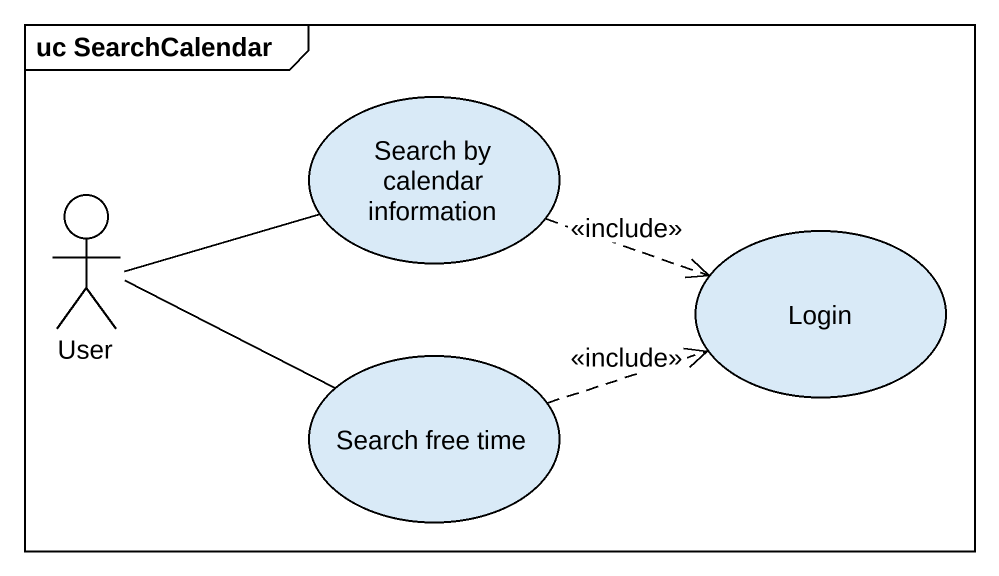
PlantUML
@startuml
mainframe uc SearchCalendar
actor User
usecase "Search by calendar information" as Search_by_calendar
usecase Login
usecase "Search free time" as Search_free_time
User -right- Search_by_calendar
User -right- Search_free_time
Search_by_calendar .right.> Login : <<include>>
Search_free_time .right.> Login : <<include>>
@enduml
